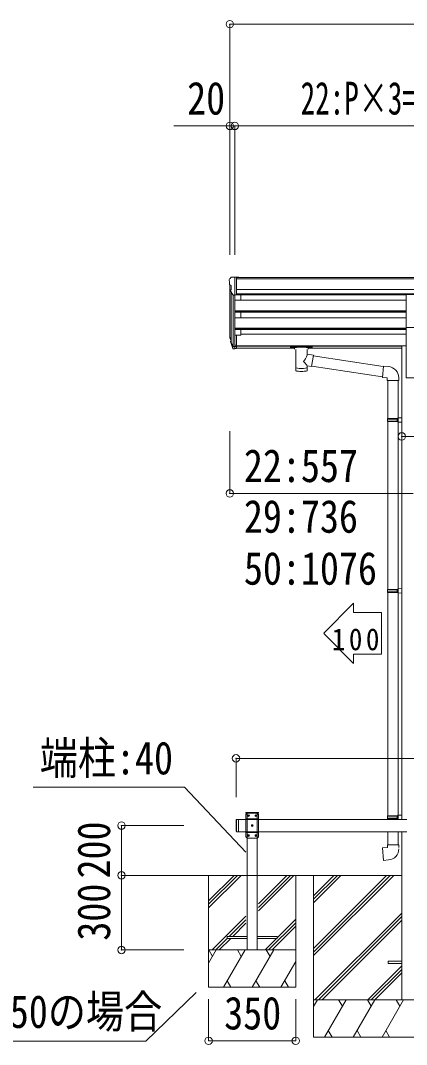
# Model space of a CAD drawing. Units: millimetres at full size, sheet at 1:30. Extents: x -8432 to 28176, y -5820 to 5820.
# Drawn here: x 20544 to 22095, y -3442 to 674 of the extents above; entities that cross this region are included whole.
import ezdxf
from ezdxf.enums import TextEntityAlignment as Align

# ---------------------------------------------------------------- set-up
doc = ezdxf.new("R2010")
doc.units = ezdxf.units.MM
doc.header["$LTSCALE"] = 30
doc.header["$PDMODE"] = 32
doc.header["$PDSIZE"] = 30
for name, color, linetype, lineweight in [('0-0_0', 7, 'Continuous', 9), ('0-3_ELV2', 4, 'Continuous', 9), ('0-6_OTH_LINE', 6, 'Continuous', 9), ('0-9_OUTLINE', 7, 'Continuous', 9)]:
    doc.layers.add(name, color=color, linetype=linetype, lineweight=lineweight)
doc.styles.add('ＭＳ ゴシック', font='')
doc.styles.get('ＭＳ ゴシック').set_extended_font_data('MS Gothic')

msp = doc.modelspace()

# ---------------------------------------------------------------- linework, layer by layer
at = {"layer": '0-0_0'}
for p, q in [((20990.95, -2762.41), (22075.99, -2762.41)), ((21299.98, -2762.41), (21299.98, -3212.41)), ((21299.98, -2864.75), (21402.33, -2762.41)), ((21299.98, -2878.9), (21416.48, -2762.41)), ((21299.98, -2893.04), (21430.62, -2762.41)), ((21499.98, -2905.17), (21642.75, -2762.41)), ((21499.98, -2891.03), (21628.61, -2762.41)), ((21499.98, -2876.89), (21614.47, -2762.41)), ((21649.98, -3212.41), (21649.98, -2762.41)), ((21720.79, -3056.58), (22014.96, -2762.41)), ((21720.79, -3070.73), (22029.11, -2762.41)), ((21720.79, -3084.87), (22043.25, -2762.41)), ((21720.79, -2872.74), (21831.12, -2762.41)), ((21720.79, -2858.59), (21816.97, -2762.41)), ((21720.79, -2844.45), (21802.83, -2762.41)), ((21727.15, -3262.35), (22075.59, -2913.92)), ((21314.46, -3062.41), (21449.98, -2926.89)), ((21382.61, -3008.41), (21449.98, -2941.03)), ((21396.75, -3008.41), (21449.98, -2955.17)), ((21540.74, -3062.41), (21649.98, -2953.16)), ((21574.98, -3014.02), (21649.98, -2939.02)), ((21741.29, -3262.35), (22075.59, -2928.06)), ((21755.44, -3262.35), (22075.59, -2942.2)), ((21554.88, -3062.41), (21649.98, -2967.3)), ((21328.61, -3062.41), (21374.98, -3016.03)), ((21342.75, -3062.41), (21388.75, -3016.41)), ((21526.6, -3062.41), (21572.6, -3016.41)), ((21299.98, -3115.52), (21330.65, -3062.41)), ((21299.98, -3062.41), (21649.98, -3062.41)), ((21315.65, -3088.39), (21300.65, -3062.41)), ((21359.52, -3212.41), (21446.12, -3062.41)), ((21431.12, -3088.39), (21416.12, -3062.41)), ((21474.99, -3212.41), (21561.59, -3062.41)), ((21546.59, -3088.39), (21531.59, -3062.41)), ((21590.46, -3212.41), (21649.98, -3109.3)), ((21939.28, -3262.35), (22075.59, -3126.05)), ((21953.43, -3262.35), (22075.59, -3140.19)), ((21967.57, -3262.35), (22075.59, -3154.33)), ((21374.52, -3186.43), (21389.52, -3212.41)), ((21489.99, -3186.43), (21504.99, -3212.41)), ((21605.46, -3186.43), (21620.46, -3212.41)), ((21299.98, -3212.41), (21649.98, -3212.41)), ((22520.79, -3262.41), (21720.79, -3262.41)), ((21720.79, -3289.91), (21736.66, -3262.41)), ((21765.53, -3412.41), (21852.13, -3262.41)), ((21837.13, -3288.39), (21822.13, -3262.41)), ((21881, -3412.41), (21967.6, -3262.41)), ((21952.6, -3288.39), (21937.6, -3262.41)), ((21996.47, -3412.41), (22083.07, -3262.41)), ((22068.07, -3288.39), (22053.07, -3262.41)), ((21780.53, -3386.43), (21795.53, -3412.41)), ((21896, -3386.43), (21911, -3412.41)), ((22011.47, -3386.43), (22026.47, -3412.41))]:
    msp.add_line(p, q, dxfattribs=at)
msp.add_lwpolyline([(21720.79, -2762.41), (21720.79, -3412.41), (22520.79, -3412.41)], dxfattribs=at)
at = {"layer": '0-3_ELV2', "color": 6}
for p, q in [((21384.99, 249.93), (21160.48, 249.93)), ((21384.99, 249.93), (21384.99, -268.58)), ((21384.99, 249.93), (21404.98, 249.93)), ((21404.98, 249.93), (21404.98, -268.58)), ((21404.98, 249.93), (24268.99, 249.93))]:
    msp.add_line(p, q, dxfattribs=at)
at = {"layer": '0-3_ELV2'}
for p, q in [((21382.98, -366.78), (21382.98, -367.41)), ((21389.89, -357.97), (21385.83, -363.78)), ((21392.98, -357.41), (21390.65, -357.55)), ((21392.98, -357.41), (21411.48, -357.41)), ((21404.98, -357.41), (21404.98, -591.13)), ((21411.48, -357.41), (21421.48, -357.49)), ((21411.48, -429.39), (21411.48, -357.41)), ((24262.49, -359.01), (21411.48, -359.01)), ((24262.49, -364.23), (21411.48, -364.23)), ((21421.48, -359.01), (21421.48, -357.49)), ((21384.99, -387.98), (21384.99, -590.77)), ((21385.52, -388.59), (21390.83, -391.66)), ((21390.98, -391.92), (21390.98, -408.2)), ((24262.49, -407.76), (21411.48, -407.76)), ((21397.36, -428.58), (21388.36, -412.99)), ((21389.96, -415.75), (21389.96, -617.48)), ((21398.98, -429.92), (21398.98, -635.91)), ((21404.98, -430.39), (21399.78, -430.07)), ((21411.48, -429.39), (21404.98, -429.39)), ((21404.98, -450.92), (22093.49, -450.92)), ((24262.49, -425.61), (21411.48, -425.61)), ((22093.49, -428.86), (21411.48, -428.86)), ((21429.98, -428.86), (21429.98, -450.92)), ((22093.49, -559.84), (22093.49, -428.04)), ((22093.49, -428.04), (22148.49, -428.04)), ((21404.98, -492.8), (22093.49, -492.8)), ((21404.98, -494.3), (22093.49, -494.3)), ((21404.98, -498.61), (22093.49, -498.61)), ((21404.98, -521.03), (22093.49, -521.03)), ((21429.98, -498.61), (21429.98, -521.03)), ((21404.98, -562.9), (22093.49, -562.9)), ((21404.98, -564.4), (22093.49, -564.4)), ((21404.98, -568.72), (22093.49, -568.72)), ((21429.98, -568.72), (21429.98, -591.76)), ((22093.49, -559.84), (22093.49, -762.41)), ((22093.49, -559.84), (22148.49, -559.84)), ((21386.08, -605.32), (21389.96, -613.27)), ((21386.68, -603.94), (21389.96, -611.01)), ((21388.39, -616.6), (21388.73, -621)), ((21404.98, -591.13), (21404.98, -645.9)), ((21411.48, -591.13), (21404.98, -591.13)), ((21411.48, -591.13), (21411.48, -645.16)), ((21429.98, -591.76), (21411.48, -591.76)), ((21429.98, -586.82), (22093.49, -586.82)), ((21388.73, -621), (21397.54, -644.55)), ((21389.35, -620.44), (21397.54, -636.61)), ((21398.55, -635.48), (21390.8, -620.08)), ((21404.98, -636.16), (21399.85, -636.16)), ((21404.98, -637.97), (21400.14, -637.97)), ((21404.98, -645.9), (21400.14, -645.9)), ((21411.48, -631.26), (21404.98, -631.26)), ((21411.48, -636.14), (21404.98, -636.14)), ((21411.48, -645.16), (21404.98, -645.16)), ((21411.48, -633.83), (22075.79, -633.83)), ((21411.48, -635.23), (22075.79, -635.23)), ((21645.48, -642.92), (21411.48, -642.92)), ((22075.79, -642.92), (21699.48, -642.92)), ((22075.79, -633.41), (22093.49, -633.41)), ((22075.79, -633.41), (22075.79, -2537.41)), ((22093.49, -762.41), (22148.49, -762.41)), ((21449.69, -2512.41), (21449.79, -2510.35)), ((21499.18, -2509.41), (21450.79, -2509.41)), ((21500.29, -2512.41), (21500.18, -2510.35)), ((21409.99, -2539.41), (21409.99, -2585.41)), ((21411.99, -2537.41), (21411.99, -2587.41)), ((21419.99, -2537.41), (22095.99, -2537.41)), ((21419.99, -2537.41), (21419.99, -2587.41)), ((21500.29, -2512.41), (21449.69, -2512.41)), ((21449.99, -2517.41), (21449.99, -2607.41)), ((21499.99, -2535.11), (21449.99, -2535.11)), ((21454.98, -3062.41), (21454.99, -2512.41)), ((21458.73, -2521.99), (21457.89, -2521.99)), ((21461.25, -2522.83), (21462.09, -2522.83)), ((21488.73, -2521.99), (21487.89, -2521.99)), ((21491.25, -2522.83), (21492.09, -2522.83)), ((21494.99, -2512.41), (21499.99, -2517.41)), ((21494.99, -3062.41), (21494.99, -2512.41)), ((21499.99, -2607.41), (21499.99, -2517.41)), ((21419.99, -2587.41), (22095.99, -2587.41)), ((21499.99, -2589.71), (21449.99, -2589.71)), ((21473.73, -2561.99), (21472.89, -2561.99)), ((21476.25, -2562.83), (21477.09, -2562.83)), ((22075.99, -2587.41), (22075.99, -3262.41)), ((21454.99, -2612.41), (21449.99, -2607.41)), ((21458.73, -2601.99), (21457.89, -2601.99)), ((21461.25, -2602.83), (21462.09, -2602.83)), ((21488.73, -2601.99), (21487.89, -2601.99)), ((21491.25, -2602.83), (21492.09, -2602.83)), ((21374.98, -3008.41), (21374.98, -3016.41)), ((21454.98, -3008.41), (21374.98, -3008.41)), ((21374.98, -3016.41), (21454.98, -3016.41)), ((21574.98, -3008.41), (21494.98, -3008.41)), ((21494.98, -3016.41), (21574.98, -3016.41)), ((21574.98, -3016.41), (21574.98, -3008.41)), ((22020.79, -3107.91), (22020.79, -3116.91)), ((22020.79, -3107.91), (22075.59, -3107.91)), ((22020.79, -3116.91), (22075.59, -3116.91))]:
    msp.add_line(p, q, dxfattribs=at)
at = {"layer": '0-3_ELV2', "color": 7}
for p, q in [((20594.99, -2407.96), (21203.52, -2407.96)), ((21203.52, -2407.96), (21449.75, -2669.68))]:
    msp.add_line(p, q, dxfattribs=at)
at = {"layer": '0-3_ELV2'}
for points in [[(21409.99, -2539.41), (21411.99, -2537.41), (21419.99, -2537.41)], [(21494.99, -2512.41), (21454.99, -2512.41), (21449.99, -2517.41)], [(21457.89, -2521.99), (21457.89, -2522.83), (21458.73, -2522.83)], [(21460.41, -2521.15), (21460.41, -2520.31), (21459.57, -2520.31), (21459.57, -2521.15)], [(21459.57, -2523.67), (21459.57, -2524.51), (21460.41, -2524.51), (21460.41, -2523.67)], [(21462.09, -2522.83), (21462.09, -2521.99), (21461.25, -2521.99)], [(21487.89, -2521.99), (21487.89, -2522.83), (21488.73, -2522.83)], [(21490.41, -2521.15), (21490.41, -2520.31), (21489.57, -2520.31), (21489.57, -2521.15)], [(21489.57, -2523.67), (21489.57, -2524.51), (21490.41, -2524.51), (21490.41, -2523.67)], [(21492.09, -2522.83), (21492.09, -2521.99), (21491.25, -2521.99)], [(21409.99, -2585.41), (21411.99, -2587.41), (21419.99, -2587.41)], [(21472.89, -2561.99), (21472.89, -2562.83), (21473.73, -2562.83)], [(21475.41, -2561.15), (21475.41, -2560.31), (21474.57, -2560.31), (21474.57, -2561.15)], [(21474.57, -2563.67), (21474.57, -2564.51), (21475.41, -2564.51), (21475.41, -2563.67)], [(21477.09, -2562.83), (21477.09, -2561.99), (21476.25, -2561.99)], [(21454.99, -2612.41), (21494.99, -2612.41), (21499.99, -2607.41)], [(21457.89, -2601.99), (21457.89, -2602.83), (21458.73, -2602.83)], [(21460.41, -2601.15), (21460.41, -2600.31), (21459.57, -2600.31), (21459.57, -2601.15)], [(21459.57, -2603.67), (21459.57, -2604.51), (21460.41, -2604.51), (21460.41, -2603.67)], [(21462.09, -2602.83), (21462.09, -2601.99), (21461.25, -2601.99)], [(21487.89, -2601.99), (21487.89, -2602.83), (21488.73, -2602.83)], [(21490.41, -2601.15), (21490.41, -2600.31), (21489.57, -2600.31), (21489.57, -2601.15)], [(21489.57, -2603.67), (21489.57, -2604.51), (21490.41, -2604.51), (21490.41, -2603.67)], [(21492.09, -2602.83), (21492.09, -2601.99), (21491.25, -2601.99)]]:
    msp.add_lwpolyline(points, dxfattribs=at)
for centre in [(21459.99, -2522.41), (21489.99, -2522.41), (21474.99, -2562.41), (21459.99, -2602.41), (21489.99, -2602.41)]:
    msp.add_circle(centre, 3.5, dxfattribs=at)
for centre, radius, start, end in [((21385.98, -366.78), 3, 93, 180), ((21584.98, -367.41), 202, 180, 184.94904), ((21390.71, -358.55), 1, 93.5, 145), ((21389.89, -384.22), 6.18, 185.7035, 224.99897), ((21390.96, -411.49), 3, 94.7167, 210), ((21390.68, -408.2), 0.3, 274.7167, 0), ((21390.68, -391.92), 0.3, 0, 60), ((21399.96, -427.08), 3, 210, 266.5), ((21414.17, -596.2), 29.53, 186.50806, 197.98144), ((21415.57, -594.45), 30.41, 187.1552, 198.19734), ((21450.79, -2510.41), 1, 90, 176.99994), ((21499.18, -2510.41), 1, 3.00011, 90), ((21458.73, -2521.15), 0.84, 270, 0), ((21458.73, -2523.67), 0.84, 0, 90), ((21461.25, -2521.15), 0.84, 180, 270), ((21461.25, -2523.67), 0.84, 90, 180), ((21488.73, -2521.15), 0.84, 270, 0), ((21488.73, -2523.67), 0.84, 0, 90), ((21491.25, -2521.15), 0.84, 180, 270), ((21491.25, -2523.67), 0.84, 90, 180), ((21473.73, -2561.15), 0.84, 270, 0), ((21473.73, -2563.67), 0.84, 0, 90), ((21476.25, -2561.15), 0.84, 180, 270), ((21476.25, -2563.67), 0.84, 90, 180), ((21458.73, -2601.15), 0.84, 270, 0), ((21458.73, -2603.67), 0.84, 0, 90), ((21461.25, -2601.15), 0.84, 180, 270), ((21461.25, -2603.67), 0.84, 90, 180), ((21488.73, -2601.15), 0.84, 270, 0), ((21488.73, -2603.67), 0.84, 0, 90), ((21491.25, -2601.15), 0.84, 180, 270), ((21491.25, -2603.67), 0.84, 90, 180)]:
    msp.add_arc(centre, radius, start, end, dxfattribs=at)
for centre, major_axis, ratio, start_param, end_param in [((21473.64, -596.64), (-89.06, 1.43), 0.57596, 6.1962358, 6.3678173), ((21472.85, -589.96), (87.93, 4.42), 0.541684, 3.0659337, 3.2228513), ((21389.7, -616.6), (1.3, 0), 0.90356, 1.3700892, 3.347195), ((21475.62, -600.4), (-89.07, 0), 0.90356, 0.2056023, 0.2515348), ((21474.9, -596.54), (-88.05, 0), 0.90356, 0.2662965, 0.3003836), ((21400.14, -635.26), (-3, 0), 0.90356, 0.5235988, 1.5707963), ((21400.14, -643.19), (3, 0), 0.90356, 3.6651914, 4.712389), ((21399.85, -634.81), (-1.5, 0), 0.90356, 0.5235988, 1.5707963)]:
    msp.add_ellipse(centre, major_axis=major_axis, ratio=ratio, start_param=start_param, end_param=end_param, dxfattribs=at)
at = {"layer": '0-3_ELV2', "color": 6}
for p in [(21384.99, 249.93), (21404.98, 249.93)]:
    msp.add_point(p, dxfattribs=at)
at = {"layer": '0-6_OTH_LINE'}
for p, q in [((21384.99, 658.76), (21384.99, -268.58)), ((21384.99, 658.76), (24288.98, 658.76)), ((21384.99, -1227.18), (21384.99, -977.18)), ((22120.99, -1227.18), (21384.99, -1227.18)), ((21409.99, -2292.15), (21409.99, -2447.66)), ((21409.99, -2292.15), (24263.99, -2292.15)), ((20949.98, -2562.41), (21199.98, -2562.41)), ((20949.98, -2562.41), (20949.98, -2762.41)), ((20949.98, -2562.41), (21199.98, -2562.41)), ((20949.98, -2562.41), (20949.98, -2762.41)), ((20949.98, -2762.41), (21199.98, -2762.41)), ((20949.98, -2762.41), (21199.98, -2762.41)), ((20949.98, -2762.41), (20949.98, -3062.41)), ((20949.98, -3062.41), (21199.98, -3062.41)), ((21299.98, -3427.4), (21299.98, -3260.02)), ((21649.98, -3427.4), (21649.98, -3260.02)), ((21649.98, -3427.4), (21299.98, -3427.4))]:
    msp.add_line(p, q, dxfattribs=at)
at = {"layer": '0-6_OTH_LINE', "color": 7}
for p, q in [((21882.34, -1668.24), (21762.11, -1789.45)), ((21882.34, -1668.24), (21882.34, -1705.87)), ((21882.34, -1911.28), (21762.11, -1790.07)), ((21882.34, -1873.65), (21994.56, -1873.65)), ((21882.34, -1873.65), (21882.34, -1911.28))]:
    msp.add_line(p, q, dxfattribs=at)
at = {"layer": '0-6_OTH_LINE'}
msp.add_lwpolyline([(22075.79, -998.08), (22166.19, -998.08), (22416.13, -998.08)], dxfattribs=at)
at = {"layer": '0-6_OTH_LINE', "color": 7}
for points in [[(21882.34, -1705.87), (21994.56, -1705.87), (21994.56, -1873.65)], [(20447.62, -3428.71), (21047.75, -3428.71), (21250, -3233.09)]]:
    msp.add_lwpolyline(points, dxfattribs=at)
at = {"layer": '0-6_OTH_LINE'}
for p in [(21384.99, 658.76), (22075.79, -998.08), (21384.99, -1227.18), (21409.99, -2292.15), (20949.98, -2562.41), (20949.98, -2562.41), (20949.98, -2762.41), (20949.98, -2762.41), (20949.98, -3062.41), (21299.98, -3427.4), (21649.98, -3427.4)]:
    msp.add_point(p, dxfattribs=at)
at = {"layer": '0-9_OUTLINE'}
for p, q in [((21628.98, -636.01), (21628.98, -641.76)), ((21630.98, -635.34), (21713.98, -635.34)), ((21630.98, -637.52), (21713.98, -637.52)), ((21630.98, -642.43), (21645.48, -642.43)), ((21645.48, -648.07), (21645.48, -641.53)), ((21649.58, -648.99), (21649.57, -734.43)), ((21695.38, -667.74), (21695.38, -648.99)), ((21699.48, -648.07), (21699.48, -641.53)), ((21699.48, -642.43), (21713.98, -642.43)), ((21715.98, -636.01), (21715.98, -641.76)), ((21720.6, -671.64), (21695.38, -667.73)), ((21720.6, -671.64), (21713.58, -716.9)), ((22001.6, -717.3), (21720.29, -673.66)), ((21695.4, -734.43), (21695.38, -713.77)), ((21695.38, -714.08), (21713.58, -716.9)), ((21997.93, -759.23), (21713.85, -715.16)), ((22022.6, -717.26), (22001.76, -715.44)), ((22017.67, -773), (22063.67, -773)), ((22019.79, -773), (22019.79, -926.47)), ((22061.79, -773), (22061.79, -923.92)), ((22063.67, -773), (22063.67, -762.09)), ((22017.79, -928.47), (22018.79, -926.47)), ((22017.79, -928.47), (22061.79, -928.47)), ((22017.79, -928.47), (22017.79, -936.47)), ((22017.79, -936.47), (22061.79, -936.47)), ((22017.79, -936.47), (22018.79, -938.47)), ((22018.79, -926.47), (22061.79, -926.47)), ((22018.79, -938.47), (22061.79, -938.47)), ((22019.79, -938.47), (22019.79, -1612.83)), ((22057.31, -928.47), (22056.88, -926.47)), ((22059.79, -923.97), (22075.79, -923.5)), ((22059.79, -925.97), (22059.79, -923.97)), ((22059.79, -925.97), (22061.79, -925.97)), ((22059.79, -940.97), (22059.79, -938.97)), ((22059.79, -940.97), (22075.79, -941.44)), ((22061.79, -941.03), (22061.79, -1610.27)), ((22075.79, -923.5), (22075.79, -941.44)), ((22017.79, -1614.83), (22018.79, -1612.83)), ((22017.79, -1614.83), (22061.79, -1614.83)), ((22017.79, -1614.83), (22017.79, -1622.83)), ((22017.79, -1622.83), (22061.79, -1622.83)), ((22017.79, -1622.83), (22018.79, -1624.83)), ((22018.79, -1612.83), (22061.79, -1612.83)), ((22018.79, -1624.83), (22061.79, -1624.83)), ((22019.79, -1624.83), (22019.79, -2522.85)), ((22057.31, -1614.83), (22056.88, -1612.83)), ((22059.79, -1610.33), (22075.79, -1609.86)), ((22059.79, -1612.33), (22059.79, -1610.33)), ((22059.79, -1612.33), (22061.79, -1612.33)), ((22059.79, -1627.33), (22059.79, -1625.33)), ((22059.79, -1627.33), (22075.79, -1627.8)), ((22061.79, -1627.39), (22061.79, -2520.29)), ((22075.79, -1609.86), (22075.79, -1627.8)), ((22017.79, -2524.85), (22018.79, -2522.85)), ((22017.79, -2524.85), (22061.79, -2524.85)), ((22017.79, -2524.85), (22017.79, -2532.85)), ((22017.79, -2532.85), (22061.79, -2532.85)), ((22017.79, -2532.85), (22018.79, -2534.85)), ((22018.79, -2522.85), (22061.79, -2522.85)), ((22018.79, -2534.85), (22061.79, -2534.85)), ((22019.79, -2534.85), (22019.79, -2537.41)), ((22057.31, -2524.85), (22056.88, -2522.85)), ((22059.79, -2520.35), (22075.79, -2519.88)), ((22059.79, -2522.35), (22059.79, -2520.35)), ((22059.79, -2522.35), (22061.79, -2522.35)), ((22059.79, -2537.35), (22059.79, -2535.35)), ((22059.79, -2537.35), (22061.79, -2537.41)), ((22075.79, -2519.88), (22075.79, -2537.41)), ((22019.79, -2587.41), (22019.79, -2639.85)), ((22061.79, -2587.41), (22061.79, -2639.85)), ((22017.79, -2639.85), (22063.79, -2639.85)), ((22017.79, -2649.85), (22017.79, -2639.85)), ((22063.79, -2639.85), (22063.79, -2650.77)), ((22022.71, -2700.59), (22001.87, -2702.42))]:
    msp.add_line(p, q, dxfattribs=at)
for points in [[(21628.98, -636.01), (21629.02, -635.81), (21629.11, -635.67), (21629.2, -635.58), (21629.3, -635.52), (21629.43, -635.47), (21629.72, -635.41), (21630.21, -635.37), (21630.75, -635.35), (21630.98, -635.34)], [(21628.98, -641.76), (21629.02, -641.96), (21629.11, -642.1), (21629.2, -642.19), (21629.3, -642.25), (21629.43, -642.3), (21629.72, -642.36), (21630.21, -642.41), (21630.75, -642.43), (21630.98, -642.43)], [(21713.98, -635.34), (21714.34, -635.35), (21714.87, -635.37), (21715.32, -635.42), (21715.62, -635.5), (21715.79, -635.6), (21715.91, -635.74), (21715.98, -635.92), (21715.98, -636.01)], [(21713.98, -642.43), (21714.34, -642.42), (21714.87, -642.4), (21715.32, -642.35), (21715.62, -642.27), (21715.79, -642.17), (21715.91, -642.03), (21715.98, -641.85), (21715.98, -641.76)], [(22001.76, -715.44), (21997.75, -761.26), (22017.67, -763), (22017.67, -773)], [(22057.31, -928.47), (22057.31, -936.47), (22056.88, -938.47)], [(22059.79, -938.97), (22061.79, -938.97), (22061.79, -925.97)], [(22057.31, -1614.83), (22057.31, -1622.83), (22056.88, -1624.83)], [(22059.79, -1625.33), (22061.79, -1625.33), (22061.79, -1612.33)], [(22057.31, -2524.85), (22057.31, -2532.85), (22056.88, -2534.85)], [(22059.79, -2535.35), (22061.79, -2535.35), (22061.79, -2522.35)], [(22001.87, -2702.42), (21997.86, -2651.59), (22017.79, -2649.85)]]:
    msp.add_lwpolyline(points, dxfattribs=at)
for centre, start, end in [((22018.67, -762.09), 0, 85), ((22018.79, -2655.77), 275, 0)]:
    msp.add_arc(centre, 45, start, end, dxfattribs=at)
for centre, major_axis, ratio, start_param, end_param in [((21630.98, -637.74), (2, 0), 0.109601, 1.5707963, 3.1415927), ((21672.48, -641.53), (27, 0), 0.070066, 6.2831853, 9.424778), ((21683.48, -645.51), (16, 0), 0.361356, 6.2636979, 6.2831853), ((21713.98, -637.74), (2, 0), 0.109601, 0, 1.5707963), ((21672.48, -694.28), (-22.81, -26.62), 0.234429, 1.6855472, 3.1268519), ((21675.04, -691.63), (20.32, -22.25), 0.045535, 0.0389954, 1.3075346), ((21672.48, -734.43), (22.92, 0), 0.101955, 3.1415499, 6.2833984), ((21672.48, -721.99), (22.91, 0), 0.122865, 3.1415927, 6.2831853)]:
    msp.add_ellipse(centre, major_axis=major_axis, ratio=ratio, start_param=start_param, end_param=end_param, dxfattribs=at)

# ---------------------------------------------------------------- texts
at = {"layer": '0-3_ELV2', "color": 7, "style": 'ＭＳ ゴシック'}
for s, width, p in [('20', 0.85, (21213.69, 255.93)), ('22:P×3=2148 29:P×4=2864 50:P×7=5012 ', 0.65, (21669.52, 255.93)), ('端柱:40', 0.85, (20621.82, -2396.19))]:
    msp.add_text(s, height=132, dxfattribs=dict(at, width=width)).set_placement(p, align=Align.BOTTOM_LEFT)
at = {"layer": '0-6_OTH_LINE', "color": 7, "style": 'ＭＳ ゴシック', "width": 0.85}
for s, p in [('22:557', (21441.72, -1221.18)), ('29:736', (21441.72, -1424.86)), ('50:1076', (21441.72, -1633.74)), ('L50の場合', (20425.1, -3415.44)), ('350', (21362.48, -3421.4))]:
    msp.add_text(s, height=132, dxfattribs=at).set_placement(p, align=Align.BOTTOM_LEFT)
for s, p in [('200', (20943.98, -2774.91)), ('200', (20943.98, -2774.91)), ('300', (20943.98, -3024.91))]:
    msp.add_text(s, height=132, rotation=90, dxfattribs=at).set_placement(p, align=Align.BOTTOM_LEFT)
at = {"layer": '0-6_OTH_LINE', "color": 3, "insert": (21795.07, -1858.89), "char_height": 87.98, "attachment_point": 7, "style": 'ＭＳ ゴシック'}
msp.add_mtext('\\T1.27;\\W0.9;100', dxfattribs=at)

doc.saveas('drawing.dxf')
